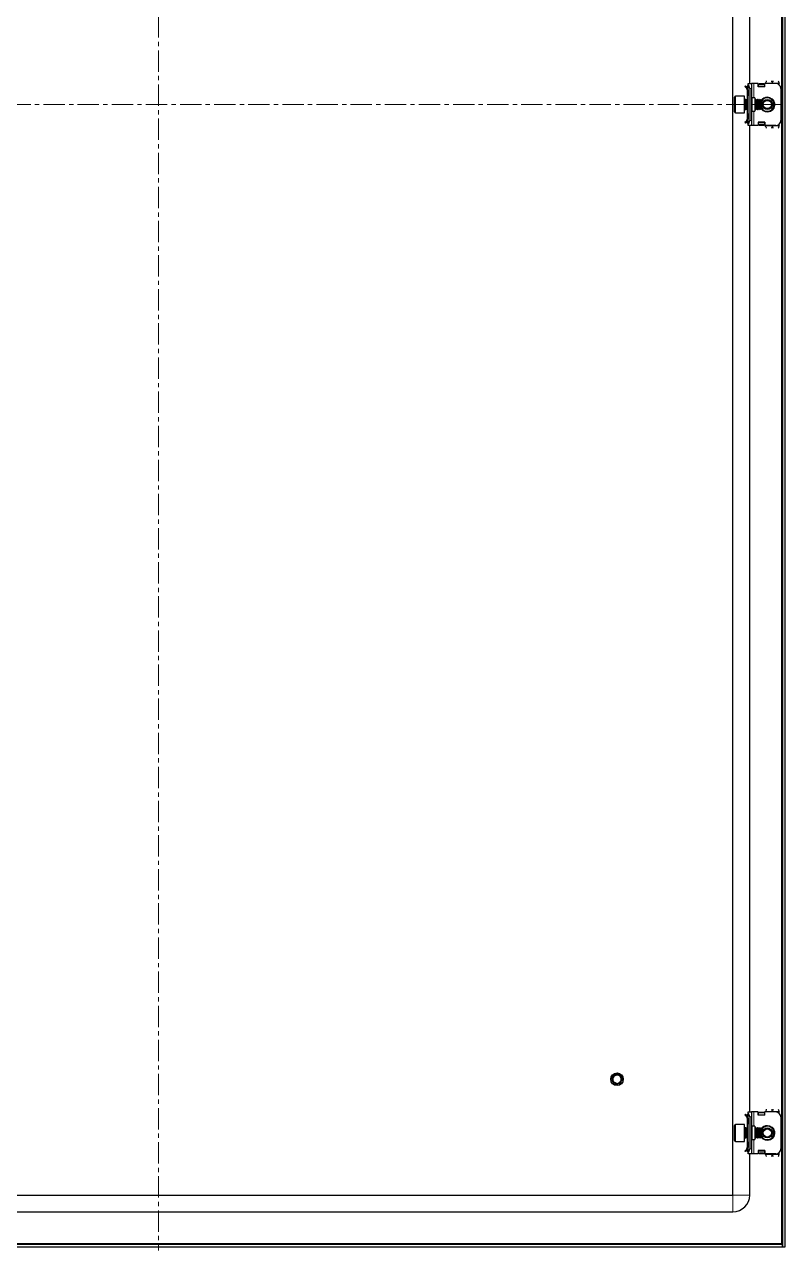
# Model space of a CAD drawing. Header units: millimetres. Extents: x -263 to 1659, y -517 to 1061.
# Drawn here: x 1206 to 1659, y -400 to 331 of the extents above; entities that cross this region are included whole.
import ezdxf

# ---------------------------------------------------------------- set-up
doc = ezdxf.new("R2010")
doc.units = ezdxf.units.MM
doc.linetypes.add('CENTERX2', pattern=[20.32, 12.7, -2.54, 2.54, -2.54])
doc.layers.add('FORMAT', color=7, linetype='Continuous')

msp = doc.modelspace()

# ---------------------------------------------------------------- linework, layer by layer
at = {"color": 8, "linetype": 'Continuous', "lineweight": 18}
for p, q in [((1656.94, 961.32), (1656.94, -395.48)), ((1637.04, 293.42), (1636.54, 293.42)), ((1637.04, 293.92), (1636.83, 294.13)), ((1639.04, 292.42), (1638.04, 292.42)), ((1640.54, 295.42), (1640.54, 286.92)), ((1646.79, 293.77), (1643.29, 293.77)), ((1647.54, 295.67), (1651.54, 295.67)), ((1655.54, 295.67), (1651.54, 295.67)), ((1629.64, 287.92), (1629.64, 277.92)), ((1635.29, 285.92), (1635.29, 281.3)), ((1639.54, 286.92), (1639.54, 278.92)), ((1635.29, 281.3), (1635.29, 279.92)), ((1640.54, 278.92), (1640.54, 270.42)), ((1637.04, 272.42), (1636.54, 272.42)), ((1637.04, 271.92), (1636.83, 271.71)), ((1638.04, 273.42), (1639.04, 273.42)), ((1643.29, 272.07), (1646.79, 272.07)), ((1651.54, 270.17), (1647.54, 270.17)), ((1655.54, 270.17), (1651.54, 270.17)), ((1637.04, -319.08), (1636.54, -319.08)), ((1637.04, -318.58), (1636.83, -318.37)), ((1639.04, -320.08), (1638.04, -320.08)), ((1640.54, -317.08), (1640.54, -325.58)), ((1646.79, -318.73), (1643.29, -318.73)), ((1647.54, -316.83), (1651.54, -316.83)), ((1655.54, -316.83), (1651.54, -316.83)), ((1629.64, -324.58), (1629.64, -326.89)), ((1629.64, -326.89), (1629.64, -334.58)), ((1635.29, -326.58), (1635.29, -332.58)), ((1639.54, -325.58), (1639.54, -333.58)), ((1640.54, -333.58), (1640.54, -342.08)), ((1637.04, -340.08), (1636.54, -340.08)), ((1637.04, -340.58), (1636.83, -340.79)), ((1638.04, -339.08), (1639.04, -339.08)), ((1643.29, -340.43), (1646.79, -340.43)), ((1651.54, -342.33), (1647.54, -342.33)), ((1655.54, -342.33), (1651.54, -342.33)), ((1628.04, -366.58), (1628.04, -376.58)), ((1628.04, -366.58), (1638.04, -366.58)), ((1656.94, -395.48), (915.14, -395.48))]:
    msp.add_line(p, q, dxfattribs=at)
at = {"color": 7, "linetype": 'Continuous', "lineweight": 25}
for p, q in [((1657.54, 963.42), (1657.54, -397.58)), ((1659.04, 963.42), (1659.04, -397.58)), ((1628.04, -366.58), (1628.04, 932.42)), ((1638.04, 295.42), (1638.04, 882.92)), ((1635.48, 294.06), (1635.13, 293.7)), ((1636.1, 292.73), (1635.13, 293.7)), ((1636.46, 293.08), (1635.48, 294.06)), ((1636.1, 292.73), (1636.46, 293.08)), ((1636.54, 293.42), (1636.54, 293.03)), ((1636.83, 294.13), (1637.04, 294.33)), ((1637.04, 295.42), (1639.04, 295.42)), ((1637.04, 294.66), (1637.04, 295.42)), ((1637.04, 271.18), (1637.04, 294.66)), ((1638.04, 292.42), (1638.04, 273.42)), ((1639.04, 295.42), (1639.04, 292.42)), ((1640.54, 295.42), (1639.04, 295.42)), ((1639.04, 292.42), (1639.04, 273.42)), ((1643.04, 295.42), (1640.54, 295.42)), ((1643.04, 293.42), (1643.04, 295.42)), ((1647.04, 293.42), (1643.04, 293.42)), ((1643.29, 295.04), (1643.79, 295.39)), ((1643.79, 295.04), (1643.29, 294.69)), ((1643.29, 294.69), (1643.29, 295.04)), ((1643.29, 293.77), (1643.29, 294.69)), ((1643.29, 293.42), (1643.29, 293.77)), ((1643.79, 295.39), (1643.79, 295.04)), ((1643.79, 295.39), (1646.29, 295.39)), ((1643.79, 295.04), (1646.29, 295.04)), ((1646.29, 295.04), (1646.29, 295.39)), ((1646.29, 295.39), (1646.79, 295.04)), ((1646.79, 294.69), (1646.29, 295.04)), ((1646.79, 295.04), (1646.79, 294.69)), ((1646.79, 294.69), (1646.79, 293.77)), ((1646.79, 293.77), (1646.79, 293.42)), ((1646.84, 295.3), (1646.84, 293.42)), ((1647.04, 295.3), (1646.84, 295.3)), ((1647.04, 293.42), (1647.04, 295.42)), ((1653.54, 295.42), (1647.04, 295.42)), ((1647.54, 295.42), (1647.54, 295.67)), ((1655.54, 294.66), (1655.54, 295.67)), ((1656.54, 292.42), (1656.54, 273.42)), ((1629.04, 278.52), (1629.04, 287.32)), ((1635.04, 287.92), (1629.64, 287.92)), ((1635.04, 277.92), (1635.04, 287.92)), ((1635.65, 285.92), (1635.29, 285.92)), ((1636.04, 285.36), (1635.65, 285.92)), ((1635.65, 285.45), (1635.65, 285.92)), ((1635.65, 279.92), (1635.65, 285.45)), ((1636.43, 285.92), (1636.04, 285.36)), ((1636.04, 284.98), (1636.04, 285.36)), ((1636.04, 280.47), (1636.04, 284.98)), ((1636.65, 285.92), (1636.43, 285.92)), ((1636.43, 285.45), (1636.43, 285.92)), ((1636.43, 279.92), (1636.43, 285.45)), ((1636.54, 291.67), (1637.04, 291.67)), ((1636.54, 291.67), (1636.54, 288.17)), ((1637.04, 288.17), (1636.54, 288.17)), ((1636.54, 288.17), (1636.54, 285.92)), ((1637.04, 285.36), (1636.65, 285.92)), ((1636.65, 285.45), (1636.65, 285.92)), ((1636.65, 279.92), (1636.65, 285.45)), ((1637.04, 291.67), (1637.04, 288.17)), ((1641.04, 286.92), (1639.54, 286.92)), ((1641.04, 286.92), (1641.04, 278.92)), ((1641.43, 285.92), (1641.04, 285.36)), ((1641.65, 285.92), (1641.43, 285.92)), ((1641.43, 285.45), (1641.43, 285.92)), ((1641.43, 279.92), (1641.43, 285.45)), ((1642.04, 285.36), (1641.65, 285.92)), ((1641.65, 285.45), (1641.65, 285.92)), ((1641.65, 279.92), (1641.65, 285.45)), ((1642.43, 285.92), (1642.04, 285.36)), ((1642.04, 284.98), (1642.04, 285.36)), ((1642.04, 280.47), (1642.04, 284.98)), ((1642.65, 285.92), (1642.43, 285.92)), ((1642.43, 285.45), (1642.43, 285.92)), ((1642.43, 279.92), (1642.43, 285.45)), ((1643.04, 285.36), (1642.65, 285.92)), ((1642.65, 285.45), (1642.65, 285.92)), ((1642.65, 279.92), (1642.65, 285.45)), ((1643.43, 285.92), (1643.04, 285.36)), ((1643.04, 284.98), (1643.04, 285.36)), ((1643.04, 280.47), (1643.04, 284.98)), ((1643.65, 285.92), (1643.43, 285.92)), ((1643.43, 285.45), (1643.43, 285.92)), ((1643.43, 279.92), (1643.43, 285.45)), ((1644.04, 285.36), (1643.65, 285.92)), ((1643.65, 285.45), (1643.65, 285.92)), ((1643.65, 279.92), (1643.65, 285.45)), ((1644.43, 285.92), (1644.04, 285.36)), ((1644.04, 284.98), (1644.04, 285.36)), ((1644.04, 280.47), (1644.04, 284.98)), ((1644.49, 285.92), (1644.43, 285.92)), ((1644.43, 285.45), (1644.43, 285.92)), ((1644.43, 279.92), (1644.43, 285.45)), ((1645.04, 285.36), (1644.49, 285.92)), ((1644.49, 279.92), (1644.49, 285.92)), ((1645.04, 280.47), (1645.04, 285.36)), ((1629.64, 277.92), (1635.04, 277.92)), ((1635.29, 279.92), (1635.65, 279.92)), ((1635.65, 279.92), (1636.04, 280.47)), ((1636.04, 280.47), (1636.43, 279.92)), ((1636.43, 279.92), (1636.65, 279.92)), ((1636.54, 279.92), (1636.54, 277.67)), ((1636.54, 277.67), (1637.04, 277.67)), ((1636.54, 277.67), (1636.54, 274.17)), ((1636.65, 279.92), (1637.04, 280.47)), ((1637.04, 277.67), (1637.04, 274.17)), ((1639.54, 278.92), (1641.04, 278.92)), ((1641.04, 280.47), (1641.43, 279.92)), ((1641.43, 279.92), (1641.65, 279.92)), ((1641.65, 279.92), (1642.04, 280.47)), ((1642.04, 280.47), (1642.43, 279.92)), ((1642.43, 279.92), (1642.65, 279.92)), ((1642.65, 279.92), (1643.04, 280.47)), ((1643.04, 280.47), (1643.43, 279.92)), ((1643.43, 279.92), (1643.65, 279.92)), ((1643.65, 279.92), (1644.04, 280.47)), ((1644.04, 280.47), (1644.43, 279.92)), ((1644.43, 279.92), (1644.49, 279.92)), ((1644.49, 279.92), (1645.04, 280.47)), ((1636.1, 273.11), (1635.13, 272.13)), ((1635.48, 271.78), (1635.13, 272.13)), ((1636.46, 272.76), (1635.48, 271.78)), ((1636.1, 273.11), (1636.46, 272.76)), ((1636.54, 274.17), (1637.04, 274.17)), ((1636.54, 272.42), (1636.54, 272.88)), ((1637.04, 271.51), (1636.83, 271.71)), ((1637.04, 270.42), (1637.04, 271.18)), ((1639.04, 270.42), (1637.04, 270.42)), ((1638.04, -317.08), (1638.04, 270.42)), ((1639.04, 273.42), (1639.04, 270.42)), ((1640.54, 270.42), (1639.04, 270.42)), ((1643.04, 270.42), (1640.54, 270.42)), ((1647.04, 272.42), (1643.04, 272.42)), ((1643.04, 272.42), (1643.04, 270.42)), ((1643.29, 272.07), (1643.29, 272.42)), ((1643.29, 271.15), (1643.29, 272.07)), ((1643.29, 271.15), (1643.79, 270.8)), ((1643.29, 270.8), (1643.29, 271.15)), ((1643.79, 270.44), (1643.29, 270.8)), ((1646.29, 270.8), (1643.79, 270.8)), ((1643.79, 270.8), (1643.79, 270.44)), ((1646.29, 270.44), (1643.79, 270.44)), ((1646.29, 270.8), (1646.79, 271.15)), ((1646.29, 270.44), (1646.29, 270.8)), ((1646.79, 270.8), (1646.29, 270.44)), ((1646.79, 272.42), (1646.79, 272.07)), ((1646.79, 272.07), (1646.79, 271.15)), ((1646.79, 271.15), (1646.79, 270.8)), ((1646.84, 272.42), (1646.84, 270.54)), ((1646.84, 270.54), (1647.04, 270.54)), ((1647.04, 272.42), (1647.04, 270.42)), ((1653.54, 270.42), (1647.04, 270.42)), ((1647.54, 270.17), (1647.54, 270.42)), ((1655.54, 270.17), (1655.54, 271.18)), ((1556.05, -297.38), (1556.04, -297.43)), ((1556.04, -297.58), (1556.04, -297.58)), ((1556.05, -297.38), (1556.11, -297.07)), ((1556.07, -297.18), (1556.06, -297.23)), ((1556.1, -296.97), (1556.09, -297.02)), ((1556.15, -296.78), (1556.14, -296.83)), ((1556.21, -296.6), (1556.19, -296.64)), ((1556.26, -296.46), (1556.36, -296.28)), ((1556.27, -296.46), (1556.37, -296.28)), ((1556.75, -298.45), (1556.58, -298.04)), ((1557.5, -295), (1557.77, -294.88)), ((1558.06, -294.74), (1558.35, -294.68)), ((1558.44, -294.64), (1558.4, -294.65)), ((1558.59, -294.62), (1558.77, -294.59)), ((1559.58, -294.63), (1559.54, -294.62)), ((1559.76, -294.67), (1559.72, -294.66)), ((1559.94, -294.72), (1559.9, -294.7)), ((1559.95, -294.77), (1560.16, -294.8)), ((1560.12, -294.78), (1560.07, -294.76)), ((1560.47, -294.94), (1560.43, -294.92)), ((1560.47, -294.94), (1560.47, -295.05)), ((1560.47, -294.94), (1560.61, -295.06)), ((1560.65, -295.05), (1560.61, -295.02)), ((1560.82, -295.17), (1560.78, -295.14)), ((1560.82, -295.17), (1561.03, -295.35)), ((1560.98, -295.29), (1560.95, -295.26)), ((1561.13, -295.43), (1561.1, -295.4)), ((1561.27, -295.57), (1561.24, -295.54)), ((1561.86, -296.54), (1561.85, -296.53)), ((1561.96, -298.28), (1561.88, -298.52)), ((1561.91, -296.72), (1561.9, -296.67)), ((1561.91, -298.47), (1561.92, -298.43)), ((1561.96, -296.9), (1561.95, -296.85)), ((1561.96, -298.28), (1561.97, -298.24)), ((1562, -297.08), (1561.99, -297.04)), ((1562, -298.09), (1562.01, -298.04)), ((1562.03, -297.27), (1562.02, -297.22)), ((1562.04, -297.47), (1562.02, -297.71)), ((1562.03, -297.88), (1562.03, -297.83)), ((1562.04, -297.47), (1562.04, -297.42)), ((1562.04, -297.67), (1562.04, -297.62)), ((1556.88, -299.66), (1556.76, -299.53)), ((1556.77, -299.54), (1556.78, -299.56)), ((1556.88, -299.66), (1556.91, -299.7)), ((1557.02, -299.8), (1557.06, -299.83)), ((1557.18, -299.93), (1557.22, -299.96)), ((1557.35, -300.06), (1557.39, -300.08)), ((1558.84, -300.57), (1559.59, -300.51)), ((1559.73, -300.5), (1559.78, -300.49)), ((1559.92, -300.45), (1559.97, -300.43)), ((1560.11, -300.38), (1560.16, -300.36)), ((1560.49, -300.21), (1560.26, -300.29)), ((1560.31, -300.3), (1560.35, -300.28)), ((1560.66, -300.1), (1560.46, -300.22)), ((1560.49, -300.14), (1560.53, -300.18)), ((1560.49, -300.21), (1560.53, -300.18)), ((1561.33, -299.5), (1560.8, -300.01)), ((1561.23, -299.63), (1560.95, -299.9)), ((1561.12, -299.75), (1561.15, -299.72)), ((1635.48, -318.44), (1635.13, -318.8)), ((1636.1, -319.77), (1635.13, -318.8)), ((1636.46, -319.42), (1635.48, -318.44)), ((1636.1, -319.77), (1636.46, -319.42)), ((1636.54, -319.08), (1636.54, -319.47)), ((1636.54, -320.83), (1637.04, -320.83)), ((1636.54, -320.83), (1636.54, -324.33)), ((1636.83, -318.37), (1637.04, -318.17)), ((1637.04, -317.08), (1639.04, -317.08)), ((1637.04, -317.84), (1637.04, -317.08)), ((1637.04, -341.32), (1637.04, -317.84)), ((1637.04, -320.83), (1637.04, -324.33)), ((1638.04, -320.08), (1638.04, -339.08)), ((1639.04, -317.08), (1639.04, -320.08)), ((1640.54, -317.08), (1639.04, -317.08)), ((1639.04, -320.08), (1639.04, -339.08)), ((1643.04, -317.08), (1640.54, -317.08)), ((1643.04, -319.08), (1643.04, -317.08)), ((1647.04, -319.08), (1643.04, -319.08)), ((1643.29, -317.46), (1643.79, -317.11)), ((1643.79, -317.46), (1643.29, -317.81)), ((1643.29, -317.81), (1643.29, -317.46)), ((1643.29, -318.73), (1643.29, -317.81)), ((1643.29, -319.08), (1643.29, -318.73)), ((1643.79, -317.11), (1643.79, -317.46)), ((1643.79, -317.11), (1646.29, -317.11)), ((1643.79, -317.46), (1646.29, -317.46)), ((1646.29, -317.46), (1646.29, -317.11)), ((1646.29, -317.11), (1646.79, -317.46)), ((1646.79, -317.81), (1646.29, -317.46)), ((1646.79, -317.46), (1646.79, -317.81)), ((1646.79, -317.81), (1646.79, -318.73)), ((1646.79, -318.73), (1646.79, -319.08)), ((1646.84, -317.2), (1646.84, -319.08)), ((1647.04, -317.2), (1646.84, -317.2)), ((1647.04, -319.08), (1647.04, -317.08)), ((1653.54, -317.08), (1647.04, -317.08)), ((1647.54, -317.08), (1647.54, -316.83)), ((1655.54, -317.84), (1655.54, -316.83)), ((1656.54, -320.08), (1656.54, -339.08)), ((1629.04, -327.21), (1629.04, -325.18)), ((1629.04, -333.98), (1629.04, -327.21)), ((1635.04, -324.58), (1629.64, -324.58)), ((1635.04, -326.89), (1635.04, -324.58)), ((1635.04, -334.58), (1635.04, -326.89)), ((1635.65, -326.58), (1635.29, -326.58)), ((1636.04, -327.14), (1635.65, -326.58)), ((1635.65, -332.11), (1635.65, -326.58)), ((1636.43, -326.58), (1636.04, -327.14)), ((1636.04, -331.64), (1636.04, -327.14)), ((1636.65, -326.58), (1636.43, -326.58)), ((1636.43, -332.11), (1636.43, -326.58)), ((1637.04, -324.33), (1636.54, -324.33)), ((1636.54, -324.33), (1636.54, -326.58)), ((1637.04, -327.14), (1636.65, -326.58)), ((1636.65, -332.11), (1636.65, -326.58)), ((1641.04, -325.58), (1639.54, -325.58)), ((1641.04, -325.58), (1641.04, -333.58)), ((1641.43, -326.58), (1641.04, -327.14)), ((1641.65, -326.58), (1641.43, -326.58)), ((1641.43, -332.11), (1641.43, -326.58)), ((1642.04, -327.14), (1641.65, -326.58)), ((1641.65, -332.11), (1641.65, -326.58)), ((1642.43, -326.58), (1642.04, -327.14)), ((1642.04, -331.64), (1642.04, -327.14)), ((1642.65, -326.58), (1642.43, -326.58)), ((1642.43, -332.11), (1642.43, -326.58)), ((1643.04, -327.14), (1642.65, -326.58)), ((1642.65, -332.11), (1642.65, -326.58)), ((1643.43, -326.58), (1643.04, -327.14)), ((1643.04, -331.64), (1643.04, -327.14)), ((1643.65, -326.58), (1643.43, -326.58)), ((1643.43, -332.11), (1643.43, -326.58)), ((1644.04, -327.14), (1643.65, -326.58)), ((1643.65, -332.11), (1643.65, -326.58)), ((1644.43, -326.58), (1644.04, -327.14)), ((1644.04, -331.64), (1644.04, -327.14)), ((1644.49, -326.58), (1644.43, -326.58)), ((1644.43, -332.11), (1644.43, -326.58)), ((1645.04, -327.14), (1644.49, -326.58)), ((1644.49, -327.96), (1644.49, -326.58)), ((1644.49, -332.58), (1644.49, -327.96)), ((1645.04, -328.26), (1645.04, -327.14)), ((1645.04, -332.03), (1645.04, -328.26)), ((1629.64, -334.58), (1635.04, -334.58)), ((1635.29, -332.58), (1635.65, -332.58)), ((1635.65, -332.58), (1636.04, -332.03)), ((1635.65, -332.58), (1635.65, -332.11)), ((1636.04, -332.03), (1636.04, -331.64)), ((1636.04, -332.03), (1636.43, -332.58)), ((1636.43, -332.58), (1636.43, -332.11)), ((1636.43, -332.58), (1636.65, -332.58)), ((1636.54, -332.58), (1636.54, -334.83)), ((1636.54, -334.83), (1637.04, -334.83)), ((1636.54, -334.83), (1636.54, -338.33)), ((1636.65, -332.58), (1637.04, -332.03)), ((1636.65, -332.58), (1636.65, -332.11)), ((1637.04, -334.83), (1637.04, -338.33)), ((1639.54, -333.58), (1641.04, -333.58)), ((1641.04, -332.03), (1641.43, -332.58)), ((1641.43, -332.58), (1641.43, -332.11)), ((1641.43, -332.58), (1641.65, -332.58)), ((1641.65, -332.58), (1642.04, -332.03)), ((1641.65, -332.58), (1641.65, -332.11)), ((1642.04, -332.03), (1642.04, -331.64)), ((1642.04, -332.03), (1642.43, -332.58)), ((1642.43, -332.58), (1642.43, -332.11)), ((1642.43, -332.58), (1642.65, -332.58)), ((1642.65, -332.58), (1643.04, -332.03)), ((1642.65, -332.58), (1642.65, -332.11)), ((1643.04, -332.03), (1643.04, -331.64)), ((1643.04, -332.03), (1643.43, -332.58)), ((1643.43, -332.58), (1643.43, -332.11)), ((1643.43, -332.58), (1643.65, -332.58)), ((1643.65, -332.58), (1644.04, -332.03)), ((1643.65, -332.58), (1643.65, -332.11)), ((1644.04, -332.03), (1644.04, -331.64)), ((1644.04, -332.03), (1644.43, -332.58)), ((1644.43, -332.58), (1644.43, -332.11)), ((1644.43, -332.58), (1644.49, -332.58)), ((1644.49, -332.58), (1645.04, -332.03)), ((1636.1, -339.39), (1635.13, -340.37)), ((1635.48, -340.72), (1635.13, -340.37)), ((1636.46, -339.74), (1635.48, -340.72)), ((1636.1, -339.39), (1636.46, -339.74)), ((1636.54, -338.33), (1637.04, -338.33)), ((1636.54, -340.08), (1636.54, -339.62)), ((1637.04, -340.99), (1636.83, -340.79)), ((1637.04, -342.08), (1637.04, -341.32)), ((1639.04, -342.08), (1637.04, -342.08)), ((1638.04, -366.58), (1638.04, -342.08)), ((1639.04, -339.08), (1639.04, -342.08)), ((1640.54, -342.08), (1639.04, -342.08)), ((1643.04, -342.08), (1640.54, -342.08)), ((1647.04, -340.08), (1643.04, -340.08)), ((1643.04, -340.08), (1643.04, -342.08)), ((1643.29, -340.43), (1643.29, -340.08)), ((1643.29, -341.35), (1643.29, -340.43)), ((1643.29, -341.7), (1643.29, -341.35)), ((1643.29, -341.35), (1643.79, -341.7)), ((1643.79, -342.06), (1643.29, -341.7)), ((1643.79, -341.7), (1643.79, -342.06)), ((1646.29, -341.7), (1643.79, -341.7)), ((1646.29, -342.06), (1643.79, -342.06)), ((1646.29, -341.7), (1646.79, -341.35)), ((1646.29, -342.06), (1646.29, -341.7)), ((1646.79, -341.7), (1646.29, -342.06)), ((1646.79, -340.08), (1646.79, -340.43)), ((1646.79, -340.43), (1646.79, -341.35)), ((1646.79, -341.35), (1646.79, -341.7)), ((1646.84, -340.08), (1646.84, -341.96)), ((1646.84, -341.96), (1647.04, -341.96)), ((1647.04, -340.08), (1647.04, -342.08)), ((1653.54, -342.08), (1647.04, -342.08)), ((1647.54, -342.33), (1647.54, -342.08)), ((1655.54, -342.33), (1655.54, -341.32)), ((944.04, -366.58), (1628.04, -366.58)), ((944.04, -376.58), (1628.04, -376.58)), ((1657.34, -396.08), (914.74, -396.08)), ((1657.34, -397.58), (914.74, -397.58)), ((1656.94, -395.48), (1657.18, -396.08)), ((1657.34, -396.08), (1657.34, -397.58)), ((1659.04, -397.58), (1657.54, -397.58))]:
    msp.add_line(p, q, dxfattribs=at)
for centre, radius in [((1648.54, 282.92), 3), ((1648.54, 282.92), 2.76), ((1648.54, 282.92), 2.45), ((1559.04, -297.58), 3.75), ((1648.54, -329.58), 3), ((1648.54, -329.58), 2.76), ((1648.54, -329.58), 2.45)]:
    msp.add_circle(centre, radius, dxfattribs=at)
for centre, radius, start, end in [((1637.54, 293.42), 1, 135, 180), ((1635.04, 292.42), 3, 360, 48.18969), ((1653.54, 292.42), 3, 360, 90), ((1629.64, 287.32), 0.6, 90, 180), ((1635.29, 286.17), 0.25, 180, 270), ((1639.54, 287.42), 0.5, 180, 270), ((1648.54, 282.92), 4, 270, 151.04498), ((1629.64, 278.52), 0.6, 180, 270), ((1635.29, 279.67), 0.25, 90, 180), ((1639.54, 278.42), 0.5, 90, 180), ((1648.54, 282.92), 4, 208.95502, 270), ((1637.54, 272.42), 1, 180, 225), ((1635.04, 273.42), 3, 311.81031, 360), ((1653.54, 273.42), 3, 270, 360), ((1559.04, -297.58), 3, 180, 220.74374), ((1559.04, -297.58), 2.5, 168.59442, 190.51652), ((1559.04, -297.58), 2.5, 108.59442, 168.59442), ((1559.04, -297.58), 2.5, 48.59442, 108.59442), ((1559.04, -297.58), 2.5, 288.59442, 348.59442), ((1559.04, -297.58), 2.5, 348.59442, 48.59442), ((1559.04, -297.58), 3, 239.92857, 266.21929), ((1559.04, -297.58), 2.5, 255.88813, 288.59442), ((1637.54, -319.08), 1, 135, 180), ((1635.04, -320.08), 3, 360, 48.18969), ((1653.54, -320.08), 3, 360, 90), ((1629.64, -325.18), 0.6, 90, 180), ((1635.29, -326.33), 0.25, 180, 270), ((1639.54, -325.08), 0.5, 180, 270), ((1648.54, -329.58), 4, 270, 151.04498), ((1629.64, -333.98), 0.6, 180, 270), ((1635.29, -332.83), 0.25, 90, 180), ((1639.54, -334.08), 0.5, 90, 180), ((1648.54, -329.58), 4, 208.95502, 270), ((1637.54, -340.08), 1, 180, 225), ((1635.04, -339.08), 3, 311.81031, 360), ((1653.54, -339.08), 3, 270, 360), ((1628.04, -366.58), 10, 270, 0)]:
    msp.add_arc(centre, radius, start, end, dxfattribs=at)
at = {"color": 8, "linetype": 'Continuous', "lineweight": 18}
for centre, start, end in [((1648.54, 282.92), 215.46217, 90), ((1648.54, 282.92), 90, 144.53783), ((1648.54, -329.58), 215.46217, 90), ((1648.54, -329.58), 90, 144.53783)]:
    msp.add_arc(centre, 4.5, start, end, dxfattribs=at)
at = {"color": 7, "linetype": 'Continuous', "lineweight": 25}
for points, knots in [([(1636.54, 291.67), (1636.52, 291.86), (1636.49, 292.15), (1636.3, 292.5), (1636.17, 292.65), (1636.1, 292.73)], [0, 0, 0, 0, 0.485042, 0.738404, 1, 1, 1, 1]), ([(1637.04, 291.67), (1637.02, 291.91), (1636.96, 292.39), (1636.68, 292.85), (1636.48, 293.05), (1636.46, 293.08)], [0, 0, 0, 0, 0.461863, 0.923726, 1, 1, 1, 1]), ([(1647.54, 295.67), (1647.64, 295.91), (1647.83, 296.4), (1648.02, 296.8), (1648.11, 296.99)], [0, 0, 0, 0, 0.502065, 1, 1, 1, 1]), ([(1650.97, 296.98), (1651.05, 296.82), (1651.22, 296.48), (1651.41, 295.99), (1651.53, 295.71), (1651.54, 295.67)], [0, 0, 0, 0, 0.415483, 0.917152, 1, 1, 1, 1]), ([(1651.54, 295.67), (1651.64, 295.91), (1651.83, 296.4), (1652.02, 296.8), (1652.11, 296.99)], [0, 0, 0, 0, 0.502065, 1, 1, 1, 1]), ([(1654.97, 296.98), (1655.05, 296.82), (1655.22, 296.48), (1655.41, 295.99), (1655.53, 295.71), (1655.54, 295.67)], [0, 0, 0, 0, 0.415483, 0.917152, 1, 1, 1, 1]), ([(1636.1, 273.11), (1636.22, 273.26), (1636.4, 273.49), (1636.52, 273.87), (1636.53, 274.07), (1636.54, 274.17)], [0, 0, 0, 0, 0.485042, 0.738404, 1, 1, 1, 1]), ([(1636.46, 272.76), (1636.61, 272.94), (1636.91, 273.32), (1637.03, 273.85), (1637.04, 274.13), (1637.04, 274.17)], [0, 0, 0, 0, 0.461863, 0.923726, 1, 1, 1, 1]), ([(1648.11, 268.86), (1648.03, 269.01), (1647.86, 269.36), (1647.67, 269.85), (1647.56, 270.13), (1647.54, 270.17)], [0, 0, 0, 0, 0.415483, 0.917152, 1, 1, 1, 1]), ([(1651.54, 270.17), (1651.45, 269.93), (1651.25, 269.44), (1651.06, 269.04), (1650.97, 268.85)], [0, 0, 0, 0, 0.502065, 1, 1, 1, 1]), ([(1652.11, 268.86), (1652.03, 269.01), (1651.86, 269.36), (1651.67, 269.85), (1651.56, 270.13), (1651.54, 270.17)], [0, 0, 0, 0, 0.415483, 0.917152, 1, 1, 1, 1]), ([(1655.54, 270.17), (1655.45, 269.93), (1655.25, 269.44), (1655.06, 269.04), (1654.97, 268.85)], [0, 0, 0, 0, 0.502065, 1, 1, 1, 1]), ([(1556.53, -297.29), (1556.53, -297.31), (1556.51, -297.34), (1556.47, -297.39), (1556.41, -297.44), (1556.35, -297.49), (1556.27, -297.54), (1556.19, -297.56), (1556.11, -297.58), (1556.06, -297.58), (1556.04, -297.58)], [0, 0, 0, 0, 0.060221, 0.18113, 0.301988, 0.42281, 0.589437, 0.75603, 0.87711, 1, 1, 1, 1]), ([(1556.04, -297.59), (1556.04, -297.54), (1556.04, -297.46), (1556.05, -297.38), (1556.06, -297.36)], [0, 0, 0, 0, 0.659859, 1, 1, 1, 1]), ([(1556.4, -297.45), (1556.37, -297.44), (1556.31, -297.42), (1556.22, -297.41), (1556.13, -297.41), (1556.07, -297.43), (1556.04, -297.43)], [0, 0, 0, 0, 0.237597, 0.516729, 0.755527, 1, 1, 1, 1]), ([(1556.04, -297.59), (1556.07, -297.57), (1556.13, -297.54), (1556.23, -297.51), (1556.29, -297.51), (1556.31, -297.51)], [0, 0, 0, 0, 0.371226, 0.708872, 1, 1, 1, 1]), ([(1556.97, -299.36), (1556.95, -299.34), (1556.7, -299.12), (1556.36, -298.66), (1556.11, -298.05), (1556.06, -297.7), (1556.04, -297.58)], [0, 0, 0, 0, 0.050685, 0.485619, 0.826643, 1, 1, 1, 1]), ([(1556.05, -297.38), (1556.08, -297.37), (1556.14, -297.34), (1556.24, -297.32), (1556.33, -297.32), (1556.41, -297.34), (1556.46, -297.36), (1556.48, -297.37)], [0, 0, 0, 0, 0.235039, 0.445532, 0.651268, 0.847853, 1, 1, 1, 1]), ([(1556.51, -297.34), (1556.48, -297.32), (1556.43, -297.28), (1556.34, -297.24), (1556.24, -297.22), (1556.15, -297.21), (1556.09, -297.22), (1556.06, -297.23)], [0, 0, 0, 0, 0.189173, 0.404697, 0.62022, 0.807935, 1, 1, 1, 1]), ([(1556.07, -297.18), (1556.1, -297.17), (1556.17, -297.14), (1556.26, -297.14), (1556.35, -297.15), (1556.44, -297.17), (1556.5, -297.2), (1556.53, -297.23), (1556.54, -297.24)], [0, 0, 0, 0, 0.214065, 0.402363, 0.585629, 0.760234, 0.923894, 1, 1, 1, 1]), ([(1556.56, -297.23), (1556.55, -297.22), (1556.52, -297.18), (1556.46, -297.13), (1556.38, -297.08), (1556.28, -297.04), (1556.19, -297.02), (1556.13, -297.02), (1556.09, -297.02)], [0, 0, 0, 0, 0.069872, 0.258455, 0.446951, 0.635422, 0.81547, 1, 1, 1, 1]), ([(1556.1, -296.97), (1556.11, -296.92), (1556.13, -296.84), (1556.16, -296.77), (1556.17, -296.74)], [0, 0, 0, 0, 0.657988, 1, 1, 1, 1]), ([(1556.1, -296.97), (1556.14, -296.97), (1556.2, -296.96), (1556.3, -296.96), (1556.38, -296.98), (1556.46, -297.02), (1556.52, -297.06), (1556.55, -297.1), (1556.56, -297.11)], [0, 0, 0, 0, 0.208898, 0.388587, 0.562428, 0.727295, 0.881578, 1, 1, 1, 1]), ([(1556.57, -297.08), (1556.55, -297.06), (1556.52, -297.02), (1556.46, -296.96), (1556.39, -296.91), (1556.31, -296.87), (1556.23, -296.84), (1556.17, -296.83), (1556.14, -296.83)], [0, 0, 0, 0, 0.137266, 0.30795, 0.478578, 0.649185, 0.822833, 1, 1, 1, 1]), ([(1556.15, -296.78), (1556.18, -296.78), (1556.24, -296.78), (1556.33, -296.79), (1556.41, -296.82), (1556.47, -296.87), (1556.53, -296.92), (1556.57, -296.97), (1556.59, -297.01), (1556.6, -297.03)], [0, 0, 0, 0, 0.165667, 0.330522, 0.488809, 0.638525, 0.778629, 0.909213, 1, 1, 1, 1]), ([(1556.57, -296.94), (1556.56, -296.93), (1556.54, -296.89), (1556.49, -296.82), (1556.42, -296.75), (1556.34, -296.7), (1556.27, -296.66), (1556.22, -296.65), (1556.19, -296.64)], [0, 0, 0, 0, 0.076151, 0.276704, 0.47712, 0.677473, 0.837574, 1, 1, 1, 1]), ([(1556.21, -296.6), (1556.41, -296.18), (1556.73, -295.53), (1557.32, -295.13), (1557.52, -295)], [0, 0, 0, 0, 0.657042, 1, 1, 1, 1]), ([(1556.21, -296.6), (1556.23, -296.6), (1556.29, -296.61), (1556.37, -296.64), (1556.44, -296.68), (1556.5, -296.74), (1556.54, -296.8), (1556.58, -296.86), (1556.6, -296.91), (1556.6, -296.95), (1556.6, -296.96)], [0, 0, 0, 0, 0.154027, 0.307095, 0.452862, 0.590123, 0.718565, 0.838856, 0.95247, 1, 1, 1, 1]), ([(1556.28, -296.47), (1556.29, -296.41), (1556.33, -296.28), (1556.39, -296.17), (1556.43, -296.11)], [0, 0, 0, 0, 0.462482, 1, 1, 1, 1]), ([(1556.41, -296.19), (1556.44, -296.12), (1556.58, -295.78), (1556.89, -295.46), (1557.17, -295.24), (1557.21, -295.2)], [0, 0, 0, 0, 0.17549, 0.867074, 1, 1, 1, 1]), ([(1556.49, -296.06), (1556.51, -296.01), (1556.61, -295.71), (1556.86, -295.5), (1557.06, -295.32)], [0, 0, 0, 0, 0.171865, 1, 1, 1, 1]), ([(1556.53, -297.25), (1556.53, -297.36), (1556.51, -297.62), (1556.56, -297.88), (1556.58, -298.04)], [0, 0, 0, 0, 0.408521, 1, 1, 1, 1]), ([(1556.59, -297.09), (1556.59, -297.1), (1556.58, -297.14), (1556.56, -297.2), (1556.54, -297.24), (1556.53, -297.25)], [0, 0, 0, 0, 0.157682, 0.8030401, 1, 1, 1, 1]), ([(1557.88, -295.22), (1557.82, -295.26), (1557.5, -295.44), (1557, -295.91), (1556.69, -296.49), (1556.61, -296.83), (1556.59, -296.89)], [0, 0, 0, 0, 0.104785, 0.513079, 0.918136, 1, 1, 1, 1]), ([(1556.59, -296.89), (1556.6, -296.93), (1556.61, -296.99), (1556.6, -297.06), (1556.59, -297.09)], [0, 0, 0, 0, 0.544473, 1, 1, 1, 1]), ([(1556.77, -295.62), (1556.77, -295.62), (1556.75, -295.64), (1556.74, -295.66), (1556.73, -295.67)], [0, 0, 0, 0, 0.296796, 1, 1, 1, 1]), ([(1558.03, -299.81), (1557.96, -299.78), (1557.64, -299.62), (1557.13, -299.2), (1556.88, -298.7), (1556.75, -298.45)], [0, 0, 0, 0, 0.130652, 0.560007, 1, 1, 1, 1]), ([(1556.77, -299.54), (1556.78, -299.51), (1556.82, -299.47), (1556.88, -299.41), (1556.93, -299.38), (1556.97, -299.36), (1556.97, -299.36)], [0, 0, 0, 0, 0.315056, 0.630194, 0.945514, 1, 1, 1, 1]), ([(1556.9, -295.48), (1556.89, -295.49), (1556.88, -295.5), (1556.87, -295.51), (1556.87, -295.51)], [0, 0, 0, 0, 0.4842322, 1, 1, 1, 1]), ([(1556.97, -299.36), (1556.99, -299.36), (1557.03, -299.35), (1557.12, -299.34), (1557.22, -299.35), (1557.31, -299.39), (1557.39, -299.44), (1557.47, -299.53), (1557.54, -299.64), (1557.56, -299.73), (1557.58, -299.77)], [0, 0, 0, 0, 0.073646, 0.169563, 0.351373, 0.438893, 0.519676, 0.682906, 0.8512, 1, 1, 1, 1]), ([(1557.03, -295.35), (1557.03, -295.36), (1557.02, -295.37), (1557.01, -295.38), (1557, -295.38)], [0, 0, 0, 0, 0.485158, 1, 1, 1, 1]), ([(1557.18, -295.23), (1557.17, -295.23), (1557.16, -295.24), (1557.15, -295.25), (1557.14, -295.26)], [0, 0, 0, 0, 0.484546, 1, 1, 1, 1]), ([(1557.34, -295.11), (1557.33, -295.12), (1557.32, -295.13), (1557.3, -295.14), (1557.3, -295.14)], [0, 0, 0, 0, 0.482687, 1, 1, 1, 1]), ([(1557.34, -295.11), (1557.35, -295.1), (1557.4, -295.07), (1557.45, -295.05), (1557.5, -295.03)], [0, 0, 0, 0, 0.230751, 1, 1, 1, 1]), ([(1557.5, -295), (1557.5, -295.01), (1557.48, -295.02), (1557.47, -295.03), (1557.46, -295.03)], [0, 0, 0, 0, 0.4801941, 1, 1, 1, 1]), ([(1557.5, -295), (1557.54, -295.02), (1557.6, -295.06), (1557.67, -295.13), (1557.7, -295.18), (1557.72, -295.2)], [0, 0, 0, 0, 0.362858, 0.693435, 1, 1, 1, 1]), ([(1557.86, -295.27), (1557.85, -295.26), (1557.81, -295.25), (1557.74, -295.22), (1557.67, -295.17), (1557.58, -295.1), (1557.54, -295.03), (1557.52, -295)], [0, 0, 0, 0, 0.084477, 0.253367, 0.470159, 0.686909, 1, 1, 1, 1]), ([(1557.68, -294.91), (1557.68, -294.91), (1557.66, -294.92), (1557.65, -294.92), (1557.64, -294.93)], [0, 0, 0, 0, 0.477867, 1, 1, 1, 1]), ([(1557.8, -295.21), (1557.79, -295.19), (1557.78, -295.14), (1557.75, -295.07), (1557.7, -294.99), (1557.66, -294.95), (1557.64, -294.93)], [0, 0, 0, 0, 0.154183, 0.462567, 0.728091, 1, 1, 1, 1]), ([(1557.68, -294.91), (1557.71, -294.93), (1557.77, -294.97), (1557.84, -295.04), (1557.88, -295.12), (1557.91, -295.18), (1557.91, -295.22), (1557.92, -295.23)], [0, 0, 0, 0, 0.260762, 0.494805, 0.723794, 0.94279, 1, 1, 1, 1]), ([(1557.87, -294.82), (1557.86, -294.82), (1557.85, -294.83), (1557.83, -294.83), (1557.83, -294.84)], [0, 0, 0, 0, 0.476486, 1, 1, 1, 1]), ([(1557.96, -295.23), (1557.96, -295.22), (1557.97, -295.16), (1557.95, -295.08), (1557.92, -294.99), (1557.88, -294.91), (1557.84, -294.86), (1557.83, -294.84)], [0, 0, 0, 0, 0.114393, 0.350182, 0.585971, 0.790611, 1, 1, 1, 1]), ([(1557.87, -294.82), (1557.89, -294.81), (1557.95, -294.78), (1558.02, -294.77), (1558.07, -294.76)], [0, 0, 0, 0, 0.3010252, 1, 1, 1, 1]), ([(1557.87, -294.82), (1557.9, -294.84), (1557.95, -294.89), (1558.01, -294.97), (1558.05, -295.05), (1558.07, -295.13), (1558.07, -295.2), (1558.07, -295.23), (1558.06, -295.24)], [0, 0, 0, 0, 0.218347, 0.41099, 0.598711, 0.777744, 0.945667, 1, 1, 1, 1]), ([(1558.24, -295.21), (1558.23, -295.21), (1558.18, -295.23), (1558.1, -295.24), (1558.01, -295.24), (1557.94, -295.23), (1557.89, -295.22), (1557.88, -295.22)], [0, 0, 0, 0, 0.099011, 0.388276, 0.61301, 0.895384, 1, 1, 1, 1]), ([(1558.06, -294.74), (1558.06, -294.75), (1558.04, -294.75), (1558.03, -294.76), (1558.02, -294.76)], [0, 0, 0, 0, 0.4765794, 1, 1, 1, 1]), ([(1558.09, -295.24), (1558.09, -295.24), (1558.11, -295.2), (1558.12, -295.13), (1558.12, -295.03), (1558.1, -294.93), (1558.07, -294.84), (1558.03, -294.79), (1558.02, -294.76)], [0, 0, 0, 0, 0.019058, 0.219488, 0.419831, 0.620151, 0.807785, 1, 1, 1, 1]), ([(1558.06, -294.74), (1558.09, -294.77), (1558.13, -294.82), (1558.18, -294.91), (1558.2, -294.99), (1558.21, -295.07), (1558.21, -295.14), (1558.2, -295.18), (1558.19, -295.2)], [0, 0, 0, 0, 0.213002, 0.396975, 0.575181, 0.744364, 0.902779, 1, 1, 1, 1]), ([(1558.26, -294.69), (1558.25, -294.69), (1558.23, -294.69), (1558.22, -294.7), (1558.21, -294.7)], [0, 0, 0, 0, 0.4789775, 1, 1, 1, 1]), ([(1558.22, -295.2), (1558.23, -295.17), (1558.25, -295.12), (1558.27, -295.03), (1558.27, -294.94), (1558.26, -294.83), (1558.23, -294.75), (1558.21, -294.7)], [0, 0, 0, 0, 0.147065, 0.321231, 0.495346, 0.669443, 1, 1, 1, 1]), ([(1558.51, -294.98), (1558.5, -294.99), (1558.48, -295.04), (1558.42, -295.12), (1558.33, -295.18), (1558.27, -295.2), (1558.24, -295.21)], [0, 0, 0, 0, 0.153621, 0.528305, 0.811762, 1, 1, 1, 1]), ([(1558.26, -294.69), (1558.28, -294.71), (1558.31, -294.77), (1558.34, -294.86), (1558.36, -294.94), (1558.35, -295.02), (1558.33, -295.1), (1558.31, -295.15), (1558.29, -295.18), (1558.28, -295.19)], [0, 0, 0, 0, 0.195461, 0.359649, 0.517607, 0.666788, 0.806268, 0.936243, 1, 1, 1, 1]), ([(1558.33, -295.14), (1558.33, -295.14), (1558.37, -295.1), (1558.4, -295.01), (1558.42, -294.9), (1558.43, -294.81), (1558.42, -294.73), (1558.41, -294.68), (1558.4, -294.65)], [0, 0, 0, 0, 0.001313, 0.309582, 0.493731, 0.677835, 0.837663, 1, 1, 1, 1]), ([(1558.44, -294.64), (1558.45, -294.67), (1558.48, -294.72), (1558.49, -294.8), (1558.5, -294.89), (1558.48, -294.96), (1558.45, -295.05), (1558.4, -295.11), (1558.37, -295.14)], [0, 0, 0, 0, 0.162579, 0.32416, 0.478216, 0.623372, 0.759205, 1, 1, 1, 1]), ([(1558.37, -295.15), (1558.39, -295.13), (1558.44, -295.09), (1558.48, -295.03), (1558.5, -294.99), (1558.51, -294.98)], [0, 0, 0, 0, 0.41332, 0.833507, 1, 1, 1, 1]), ([(1558.44, -294.64), (1558.47, -294.64), (1558.79, -294.57), (1559.43, -294.56), (1560.09, -294.75), (1560.43, -294.92), (1560.49, -294.95)], [0, 0, 0, 0, 0.044285, 0.46488, 0.894202, 1, 1, 1, 1]), ([(1560.49, -295.26), (1560.43, -295.23), (1560.1, -295.05), (1559.43, -294.87), (1558.81, -294.91), (1558.51, -294.98), (1558.51, -294.98)], [0, 0, 0, 0, 0.102158, 0.551599, 0.99962, 1, 1, 1, 1]), ([(1558.87, -294.61), (1558.94, -294.6), (1559.11, -294.57), (1559.28, -294.59), (1559.38, -294.6)], [0, 0, 0, 0, 0.399625, 1, 1, 1, 1]), ([(1559.53, -294.64), (1559.59, -294.64), (1559.74, -294.65), (1559.88, -294.7), (1559.97, -294.73)], [0, 0, 0, 0, 0.3533163, 1, 1, 1, 1]), ([(1560.41, -295.24), (1560.41, -295.23), (1560.41, -295.2), (1560.42, -295.13), (1560.44, -295.04), (1560.47, -294.98), (1560.49, -294.95)], [0, 0, 0, 0, 0.058255, 0.305509, 0.64716, 1, 1, 1, 1]), ([(1560.49, -295.26), (1560.51, -295.24), (1560.55, -295.19), (1560.59, -295.11), (1560.6, -295.05), (1560.61, -295.02)], [0, 0, 0, 0, 0.351509, 0.671861, 1, 1, 1, 1]), ([(1560.69, -295.71), (1560.69, -295.7), (1560.65, -295.66), (1560.6, -295.6), (1560.55, -295.52), (1560.52, -295.43), (1560.49, -295.34), (1560.49, -295.29), (1560.49, -295.26)], [0, 0, 0, 0, 0.066273, 0.267344, 0.423096, 0.618734, 0.814089, 1, 1, 1, 1]), ([(1560.5, -300.13), (1560.58, -300.08), (1560.93, -299.85), (1561.42, -299.35), (1561.64, -298.79), (1561.74, -298.55)], [0, 0, 0, 0, 0.128781, 0.613629, 1, 1, 1, 1]), ([(1560.65, -295.05), (1560.65, -295.08), (1560.64, -295.15), (1560.61, -295.25), (1560.57, -295.33), (1560.53, -295.38), (1560.51, -295.4), (1560.51, -295.4)], [0, 0, 0, 0, 0.275174, 0.522846, 0.765225, 0.99702, 1, 1, 1, 1]), ([(1560.52, -295.45), (1560.54, -295.44), (1560.58, -295.42), (1560.64, -295.37), (1560.7, -295.3), (1560.75, -295.22), (1560.77, -295.16), (1560.78, -295.14)], [0, 0, 0, 0, 0.084965, 0.329338, 0.573716, 0.784411, 1, 1, 1, 1]), ([(1560.82, -295.17), (1560.82, -295.2), (1560.8, -295.27), (1560.76, -295.36), (1560.71, -295.43), (1560.65, -295.49), (1560.6, -295.53), (1560.57, -295.54), (1560.57, -295.55)], [0, 0, 0, 0, 0.222831, 0.420099, 0.612409, 0.79585, 0.967895, 1, 1, 1, 1]), ([(1560.58, -295.57), (1560.59, -295.57), (1560.62, -295.57), (1560.68, -295.54), (1560.77, -295.48), (1560.84, -295.42), (1560.9, -295.35), (1560.93, -295.29), (1560.95, -295.26)], [0, 0, 0, 0, 0.002693, 0.20821, 0.413641, 0.619057, 0.807274, 1, 1, 1, 1]), ([(1560.98, -295.29), (1560.97, -295.33), (1560.95, -295.39), (1560.9, -295.48), (1560.85, -295.54), (1560.78, -295.59), (1560.72, -295.63), (1560.69, -295.63), (1560.67, -295.63)], [0, 0, 0, 0, 0.219212, 0.409339, 0.593597, 0.768568, 0.932394, 1, 1, 1, 1]), ([(1560.68, -295.66), (1560.72, -295.65), (1560.78, -295.64), (1560.88, -295.6), (1560.96, -295.55), (1561.04, -295.48), (1561.08, -295.43), (1561.1, -295.4)], [0, 0, 0, 0, 0.190996, 0.383798, 0.576553, 0.78528, 1, 1, 1, 1]), ([(1561.14, -295.78), (1561.14, -295.79), (1561.11, -295.8), (1561.06, -295.82), (1560.97, -295.83), (1560.87, -295.81), (1560.76, -295.76), (1560.71, -295.72), (1560.69, -295.71)], [0, 0, 0, 0, 0.0458661, 0.2307436, 0.3874614, 0.6582461, 0.861978, 1, 1, 1, 1]), ([(1561.13, -295.43), (1561.12, -295.46), (1561.09, -295.52), (1561.03, -295.59), (1560.97, -295.65), (1560.89, -295.69), (1560.83, -295.72), (1560.78, -295.71), (1560.76, -295.71)], [0, 0, 0, 0, 0.211659, 0.390361, 0.562352, 0.724819, 0.876696, 1, 1, 1, 1]), ([(1560.77, -295.73), (1560.78, -295.74), (1560.85, -295.74), (1560.95, -295.72), (1561.06, -295.68), (1561.15, -295.62), (1561.21, -295.57), (1561.24, -295.54)], [0, 0, 0, 0, 0.046579, 0.362688, 0.551736, 0.740753, 1, 1, 1, 1]), ([(1560.78, -295.77), (1560.81, -295.78), (1560.87, -295.8), (1560.96, -295.81), (1561.06, -295.81), (1561.11, -295.79), (1561.14, -295.78)], [0, 0, 0, 0, 0.251795, 0.502165, 0.752314, 1, 1, 1, 1]), ([(1561.27, -295.57), (1561.25, -295.59), (1561.22, -295.64), (1561.15, -295.7), (1561.08, -295.74), (1561.01, -295.77), (1560.94, -295.79), (1560.87, -295.79), (1560.84, -295.78), (1560.82, -295.78)], [0, 0, 0, 0, 0.169226, 0.337427, 0.497935, 0.649179, 0.790582, 0.922688, 1, 1, 1, 1]), ([(1561.88, -297.62), (1561.87, -297.55), (1561.86, -297.15), (1561.68, -296.48), (1561.31, -296.01), (1561.14, -295.78)], [0, 0, 0, 0, 0.108003, 0.585763, 1, 1, 1, 1]), ([(1561.27, -295.57), (1561.39, -295.72), (1561.67, -296.07), (1561.96, -296.73), (1562.01, -297.24), (1562.04, -297.49)], [0, 0, 0, 0, 0.274163, 0.639603, 1, 1, 1, 1]), ([(1561.35, -295.7), (1561.39, -295.74), (1561.53, -295.87), (1561.62, -296.05), (1561.69, -296.17)], [0, 0, 0, 0, 0.288707, 1, 1, 1, 1]), ([(1561.47, -298.15), (1561.48, -298.18), (1561.49, -298.24), (1561.53, -298.33), (1561.58, -298.4), (1561.64, -298.47), (1561.69, -298.52), (1561.73, -298.54), (1561.74, -298.55)], [0, 0, 0, 0, 0.182737, 0.363423, 0.543947, 0.724373, 0.904747, 1, 1, 1, 1]), ([(1561.74, -298.55), (1561.74, -298.55), (1561.71, -298.54), (1561.66, -298.51), (1561.59, -298.46), (1561.55, -298.41), (1561.51, -298.33), (1561.48, -298.23), (1561.48, -298.13), (1561.49, -298.08), (1561.49, -298.07)], [0, 0, 0, 0, 0.022761, 0.192243, 0.346896, 0.477535, 0.588677, 0.783334, 0.968624, 1, 1, 1, 1]), ([(1561.49, -298.07), (1561.5, -298.05), (1561.52, -297.97), (1561.57, -297.87), (1561.64, -297.78), (1561.71, -297.72), (1561.78, -297.67), (1561.83, -297.64), (1561.87, -297.62), (1561.88, -297.62)], [0, 0, 0, 0, 0.125166, 0.336769, 0.488675, 0.640371, 0.791962, 0.943503, 1, 1, 1, 1]), ([(1561.91, -298.47), (1561.88, -298.47), (1561.82, -298.47), (1561.73, -298.45), (1561.66, -298.41), (1561.6, -298.36), (1561.54, -298.31), (1561.51, -298.25), (1561.49, -298.21), (1561.49, -298.19)], [0, 0, 0, 0, 0.164802, 0.328662, 0.485343, 0.633184, 0.771489, 0.900657, 1, 1, 1, 1]), ([(1561.5, -298.12), (1561.51, -298.14), (1561.53, -298.18), (1561.59, -298.25), (1561.66, -298.32), (1561.74, -298.37), (1561.83, -298.41), (1561.89, -298.42), (1561.92, -298.43)], [0, 0, 0, 0, 0.112687, 0.266978, 0.464332, 0.661607, 0.829157, 1, 1, 1, 1]), ([(1561.96, -298.28), (1561.92, -298.29), (1561.86, -298.3), (1561.76, -298.28), (1561.68, -298.26), (1561.61, -298.22), (1561.55, -298.17), (1561.52, -298.13), (1561.51, -298.11)], [0, 0, 0, 0, 0.207037, 0.38272, 0.55212, 0.712365, 0.86221, 1, 1, 1, 1]), ([(1562, -298.09), (1561.96, -298.09), (1561.9, -298.11), (1561.8, -298.11), (1561.71, -298.1), (1561.64, -298.07), (1561.57, -298.03), (1561.54, -298), (1561.52, -297.98)], [0, 0, 0, 0, 0.2058107, 0.3849601, 0.558827, 0.7241205, 0.8789337, 1, 1, 1, 1]), ([(1561.54, -298.03), (1561.56, -298.05), (1561.6, -298.1), (1561.68, -298.16), (1561.77, -298.2), (1561.87, -298.23), (1561.93, -298.24), (1561.97, -298.24)], [0, 0, 0, 0, 0.183111, 0.381533, 0.579913, 0.787111, 1, 1, 1, 1]), ([(1561.56, -297.9), (1561.59, -297.92), (1561.64, -297.96), (1561.73, -298), (1561.82, -298.03), (1561.92, -298.04), (1561.98, -298.04), (1562.01, -298.04)], [0, 0, 0, 0, 0.19243, 0.403622, 0.614801, 0.805152, 1, 1, 1, 1]), ([(1562.03, -297.88), (1561.99, -297.89), (1561.93, -297.92), (1561.83, -297.93), (1561.74, -297.93), (1561.66, -297.91), (1561.6, -297.89), (1561.58, -297.87), (1561.58, -297.87)], [0, 0, 0, 0, 0.227908, 0.430276, 0.627707, 0.816134, 0.99284, 1, 1, 1, 1]), ([(1561.65, -297.78), (1561.65, -297.78), (1561.69, -297.81), (1561.76, -297.83), (1561.85, -297.85), (1561.94, -297.85), (1562, -297.84), (1562.03, -297.83)], [0, 0, 0, 0, 0.0501556, 0.3045132, 0.5588802, 0.7769031, 1, 1, 1, 1]), ([(1562.04, -297.67), (1562.01, -297.69), (1561.95, -297.72), (1561.85, -297.74), (1561.76, -297.75), (1561.71, -297.74), (1561.69, -297.74)], [0, 0, 0, 0, 0.293779, 0.558982, 0.818494, 1, 1, 1, 1]), ([(1561.73, -296.28), (1561.75, -296.31), (1561.84, -296.45), (1561.89, -296.61), (1561.92, -296.74)], [0, 0, 0, 0, 0.192577, 1, 1, 1, 1]), ([(1561.82, -297.65), (1561.83, -297.65), (1561.88, -297.66), (1561.96, -297.65), (1562.01, -297.63), (1562.04, -297.62)], [0, 0, 0, 0, 0.236131, 0.613435, 1, 1, 1, 1]), ([(1561.93, -296.84), (1561.95, -296.88), (1562.01, -297.03), (1562.02, -297.19), (1562.03, -297.31)], [0, 0, 0, 0, 0.2829098, 1, 1, 1, 1]), ([(1557.33, -299.41), (1557.3, -299.4), (1557.24, -299.39), (1557.16, -299.39), (1557.08, -299.4), (1557, -299.42), (1556.89, -299.47), (1556.82, -299.52), (1556.78, -299.56)], [0, 0, 0, 0, 0.149407, 0.278563, 0.407661, 0.536722, 0.727045, 1, 1, 1, 1]), ([(1556.88, -299.66), (1556.89, -299.64), (1556.92, -299.58), (1556.98, -299.52), (1557.05, -299.47), (1557.12, -299.43), (1557.2, -299.41), (1557.27, -299.4), (1557.32, -299.41), (1557.35, -299.42)], [0, 0, 0, 0, 0.159446, 0.318034, 0.469983, 0.61348, 0.747649, 0.872856, 1, 1, 1, 1]), ([(1557.39, -299.46), (1557.39, -299.46), (1557.36, -299.46), (1557.29, -299.47), (1557.2, -299.49), (1557.12, -299.52), (1557.05, -299.56), (1556.97, -299.62), (1556.93, -299.67), (1556.91, -299.7)], [0, 0, 0, 0, 0.018281, 0.175639, 0.332896, 0.490097, 0.647274, 0.821632, 1, 1, 1, 1]), ([(1557.02, -299.8), (1557.04, -299.77), (1557.06, -299.7), (1557.11, -299.63), (1557.17, -299.56), (1557.24, -299.52), (1557.32, -299.49), (1557.37, -299.47), (1557.4, -299.47), (1557.41, -299.47)], [0, 0, 0, 0, 0.198035, 0.367663, 0.531495, 0.686664, 0.831818, 0.981917, 1, 1, 1, 1]), ([(1557.47, -299.54), (1557.46, -299.54), (1557.42, -299.55), (1557.34, -299.57), (1557.25, -299.62), (1557.18, -299.68), (1557.11, -299.75), (1557.08, -299.8), (1557.06, -299.83)], [0, 0, 0, 0, 0.0505002, 0.2411237, 0.4316534, 0.6221537, 0.8086921, 1, 1, 1, 1]), ([(1557.18, -299.93), (1557.19, -299.9), (1557.2, -299.83), (1557.25, -299.74), (1557.3, -299.67), (1557.36, -299.62), (1557.42, -299.58), (1557.47, -299.57), (1557.49, -299.56)], [0, 0, 0, 0, 0.209239, 0.392702, 0.571062, 0.740844, 0.899958, 1, 1, 1, 1]), ([(1557.53, -299.64), (1557.51, -299.66), (1557.45, -299.68), (1557.37, -299.74), (1557.31, -299.8), (1557.25, -299.88), (1557.23, -299.94), (1557.22, -299.96)], [0, 0, 0, 0, 0.1721036, 0.3910988, 0.610089, 0.8028012, 1, 1, 1, 1]), ([(1557.35, -300.06), (1557.35, -300.02), (1557.36, -299.95), (1557.39, -299.86), (1557.44, -299.78), (1557.49, -299.72), (1557.53, -299.69), (1557.55, -299.68)], [0, 0, 0, 0, 0.240212, 0.454711, 0.664287, 0.864517, 1, 1, 1, 1]), ([(1557.58, -299.79), (1557.56, -299.81), (1557.51, -299.85), (1557.46, -299.92), (1557.41, -300), (1557.4, -300.06), (1557.39, -300.08)], [0, 0, 0, 0, 0.228254, 0.510351, 0.752319, 1, 1, 1, 1]), ([(1557.52, -300.17), (1557.52, -300.13), (1557.52, -300.06), (1557.55, -299.96), (1557.57, -299.91), (1557.59, -299.88), (1557.59, -299.88)], [0, 0, 0, 0, 0.3571393, 0.6809788, 0.9981828, 1, 1, 1, 1]), ([(1557.58, -299.77), (1557.58, -299.78), (1557.59, -299.83), (1557.6, -299.91), (1557.6, -299.99), (1557.58, -300.09), (1557.55, -300.15), (1557.54, -300.18)], [0, 0, 0, 0, 0.113604, 0.31095, 0.508229, 0.75166, 1, 1, 1, 1]), ([(1558.43, -300.01), (1558.15, -299.95), (1557.85, -299.9), (1557.58, -299.77), (1557.58, -299.77)], [0, 0, 0, 0, 0.9656715, 1, 1, 1, 1]), ([(1558.43, -300.01), (1558.34, -299.97), (1558.2, -299.91), (1558.07, -299.84), (1558.03, -299.81)], [0, 0, 0, 0, 0.681733, 1, 1, 1, 1]), ([(1559.59, -300.51), (1559.58, -300.49), (1559.56, -300.44), (1559.54, -300.37), (1559.54, -300.28), (1559.56, -300.21), (1559.6, -300.13), (1559.66, -300.05), (1559.75, -299.98), (1559.81, -299.96), (1559.84, -299.95)], [0, 0, 0, 0, 0.0986313, 0.2385412, 0.3785316, 0.4989503, 0.6010273, 0.777401, 0.9101004, 1, 1, 1, 1]), ([(1559.74, -300), (1559.73, -300), (1559.7, -300.03), (1559.67, -300.09), (1559.63, -300.17), (1559.59, -300.26), (1559.58, -300.35), (1559.58, -300.44), (1559.59, -300.48), (1559.59, -300.51)], [0, 0, 0, 0, 0.036757, 0.196192, 0.355485, 0.51469, 0.719746, 0.882005, 1, 1, 1, 1]), ([(1559.73, -300.5), (1559.72, -300.47), (1559.69, -300.42), (1559.66, -300.34), (1559.66, -300.25), (1559.66, -300.18), (1559.69, -300.08), (1559.73, -300.02), (1559.76, -299.99)], [0, 0, 0, 0, 0.16279, 0.324686, 0.479688, 0.626058, 0.76302, 1, 1, 1, 1]), ([(1559.82, -299.97), (1559.81, -299.99), (1559.78, -300.04), (1559.75, -300.13), (1559.73, -300.23), (1559.73, -300.35), (1559.76, -300.44), (1559.78, -300.49)], [0, 0, 0, 0, 0.13286, 0.29106, 0.491007, 0.69089, 1, 1, 1, 1]), ([(1559.92, -300.45), (1559.9, -300.42), (1559.86, -300.37), (1559.82, -300.28), (1559.8, -300.2), (1559.8, -300.12), (1559.81, -300.04), (1559.83, -299.98), (1559.84, -299.96), (1559.85, -299.95)], [0, 0, 0, 0, 0.198483, 0.367712, 0.531083, 0.685778, 0.830503, 0.965152, 1, 1, 1, 1]), ([(1559.84, -299.95), (1559.85, -299.95), (1559.9, -299.93), (1559.98, -299.92), (1560.07, -299.92), (1560.16, -299.93), (1560.25, -299.96), (1560.33, -299.99), (1560.41, -300.04), (1560.47, -300.09), (1560.49, -300.12), (1560.5, -300.13)], [0, 0, 0, 0, 0.0429601, 0.1733, 0.2742626, 0.4010814, 0.5277159, 0.6542588, 0.7807587, 0.9368521, 1, 1, 1, 1]), ([(1559.93, -299.93), (1559.93, -299.94), (1559.91, -299.98), (1559.9, -300.05), (1559.89, -300.15), (1559.9, -300.25), (1559.92, -300.35), (1559.95, -300.4), (1559.97, -300.43)], [0, 0, 0, 0, 0.043388, 0.23288, 0.422274, 0.611632, 0.803279, 1, 1, 1, 1]), ([(1560.11, -300.38), (1560.09, -300.36), (1560.04, -300.31), (1559.99, -300.23), (1559.96, -300.14), (1559.94, -300.06), (1559.94, -299.99), (1559.95, -299.94), (1559.95, -299.93)], [0, 0, 0, 0, 0.208724, 0.39105, 0.568219, 0.73683, 0.894853, 1, 1, 1, 1]), ([(1560.05, -299.92), (1560.05, -299.95), (1560.04, -300.01), (1560.05, -300.11), (1560.07, -300.2), (1560.11, -300.29), (1560.14, -300.34), (1560.16, -300.36)], [0, 0, 0, 0, 0.181695, 0.396783, 0.61186, 0.803681, 1, 1, 1, 1]), ([(1560.31, -300.3), (1560.28, -300.28), (1560.22, -300.24), (1560.16, -300.16), (1560.12, -300.08), (1560.09, -300), (1560.09, -299.95), (1560.09, -299.92)], [0, 0, 0, 0, 0.234253, 0.442787, 0.646465, 0.841043, 1, 1, 1, 1]), ([(1560.2, -299.94), (1560.2, -299.94), (1560.2, -299.98), (1560.21, -300.05), (1560.24, -300.14), (1560.29, -300.22), (1560.33, -300.26), (1560.35, -300.28)], [0, 0, 0, 0, 0.00279, 0.269575, 0.536371, 0.765499, 1, 1, 1, 1]), ([(1560.49, -300.21), (1560.46, -300.19), (1560.4, -300.15), (1560.33, -300.08), (1560.29, -300.02), (1560.27, -299.98), (1560.27, -299.97)], [0, 0, 0, 0, 0.3195142, 0.6084926, 0.891527, 1, 1, 1, 1]), ([(1636.54, -320.83), (1636.52, -320.64), (1636.49, -320.35), (1636.3, -320), (1636.17, -319.85), (1636.1, -319.77)], [0, 0, 0, 0, 0.485042, 0.738404, 1, 1, 1, 1]), ([(1637.04, -320.83), (1637.02, -320.59), (1636.96, -320.11), (1636.68, -319.65), (1636.48, -319.45), (1636.46, -319.42)], [0, 0, 0, 0, 0.461863, 0.923726, 1, 1, 1, 1]), ([(1647.54, -316.83), (1647.64, -316.59), (1647.83, -316.1), (1648.02, -315.7), (1648.11, -315.51)], [0, 0, 0, 0, 0.502065, 1, 1, 1, 1]), ([(1650.97, -315.52), (1651.05, -315.68), (1651.22, -316.02), (1651.41, -316.51), (1651.53, -316.79), (1651.54, -316.83)], [0, 0, 0, 0, 0.415483, 0.917152, 1, 1, 1, 1]), ([(1651.54, -316.83), (1651.64, -316.59), (1651.83, -316.1), (1652.02, -315.7), (1652.11, -315.51)], [0, 0, 0, 0, 0.502065, 1, 1, 1, 1]), ([(1654.97, -315.52), (1655.05, -315.68), (1655.22, -316.02), (1655.41, -316.51), (1655.53, -316.79), (1655.54, -316.83)], [0, 0, 0, 0, 0.415483, 0.917152, 1, 1, 1, 1]), ([(1636.1, -339.39), (1636.22, -339.24), (1636.4, -339.01), (1636.52, -338.63), (1636.53, -338.43), (1636.54, -338.33)], [0, 0, 0, 0, 0.485042, 0.738404, 1, 1, 1, 1]), ([(1636.46, -339.74), (1636.61, -339.56), (1636.91, -339.18), (1637.03, -338.65), (1637.04, -338.37), (1637.04, -338.33)], [0, 0, 0, 0, 0.461863, 0.923726, 1, 1, 1, 1]), ([(1648.11, -343.64), (1648.03, -343.49), (1647.86, -343.14), (1647.67, -342.65), (1647.56, -342.37), (1647.54, -342.33)], [0, 0, 0, 0, 0.415483, 0.917152, 1, 1, 1, 1]), ([(1651.54, -342.33), (1651.45, -342.57), (1651.25, -343.06), (1651.06, -343.46), (1650.97, -343.65)], [0, 0, 0, 0, 0.502065, 1, 1, 1, 1]), ([(1652.11, -343.64), (1652.03, -343.49), (1651.86, -343.14), (1651.67, -342.65), (1651.56, -342.37), (1651.54, -342.33)], [0, 0, 0, 0, 0.415483, 0.917152, 1, 1, 1, 1]), ([(1655.54, -342.33), (1655.45, -342.57), (1655.25, -343.06), (1655.06, -343.46), (1654.97, -343.65)], [0, 0, 0, 0, 0.502065, 1, 1, 1, 1]), ([(1657.34, -396.47), (1657.35, -396.49), (1657.5, -396.86), (1657.52, -397.23), (1657.54, -397.58)], [0, 0, 0, 0, 0.054097, 1, 1, 1, 1])]:
    msp.add_open_spline(points, degree=3, knots=knots, dxfattribs=at)
msp.add_open_spline([(1657.34, -396.08), (1657.31, -396.07), (1657.24, -396.05), (1657.14, -395.91), (1657.04, -395.72), (1656.97, -395.56), (1656.94, -395.48)], degree=3, dxfattribs=at)
at = {"layer": 'FORMAT', "linetype": 'CENTERX2', "lineweight": 18}
for p, q in [((1286.04, 965.42), (1286.04, -399.58)), ((912.74, 282.92), (1659.34, 282.92))]:
    msp.add_line(p, q, dxfattribs=at)

doc.saveas('drawing.dxf')
